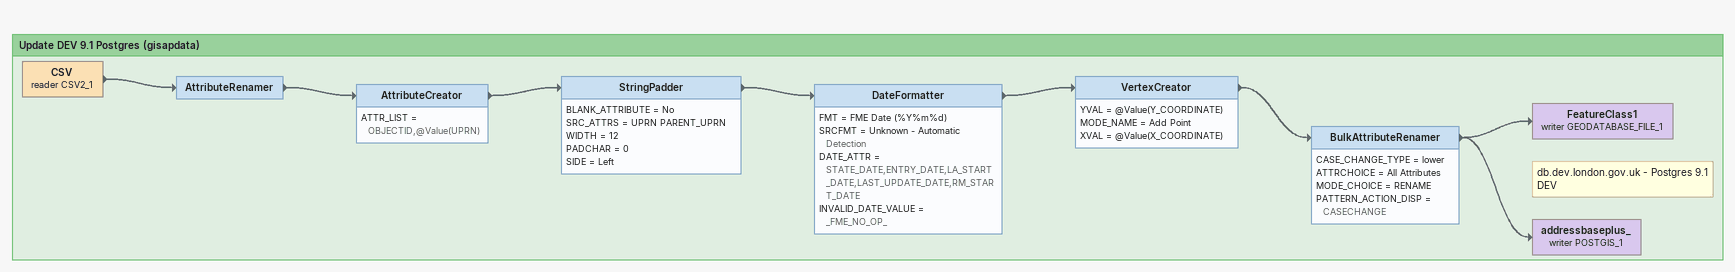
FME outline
Bookmark: Update DEV 9.1 Postgres (gisapdata)
CSV (reader CSV2_1)
    -> AttributeRenamer
AttributeRenamer
    -> AttributeCreator
AttributeCreator
    ATTR_LIST = OBJECTID,@Value(UPRN)
    -> StringPadder
StringPadder
    BLANK_ATTRIBUTE = No
    SRC_ATTRS = UPRN PARENT_UPRN
    WIDTH = 12
    PADCHAR = 0
    SIDE = Left
    -> DateFormatter
DateFormatter
    FMT = FME Date (%Y%m%d)
    SRCFMT = Unknown - Automatic Detection
    DATE_ATTR = STATE_DATE,ENTRY_DATE,LA_START_DATE,LAST_UPDATE_DATE,RM_START_DATE
    INVALID_DATE_VALUE = _FME_NO_OP_
    -> VertexCreator
VertexCreator
    YVAL = @Value(Y_COORDINATE)
    MODE_NAME = Add Point
    XVAL = @Value(X_COORDINATE)
    -> BulkAttributeRenamer
BulkAttributeRenamer
    CASE_CHANGE_TYPE = lower
    ATTRCHOICE = All Attributes
    MODE_CHOICE = RENAME
    PATTERN_ACTION_DISP = CASECHANGE
    -> addressbaseplus_ (writer POSTGIS_1)
    -> FeatureClass1 (writer GEODATABASE_FILE_1)
FeatureClass1 (writer GEODATABASE_FILE_1)
Note: db.dev.london.gov.uk - Postgres 9.1 DEV
addressbaseplus_ (writer POSTGIS_1)
